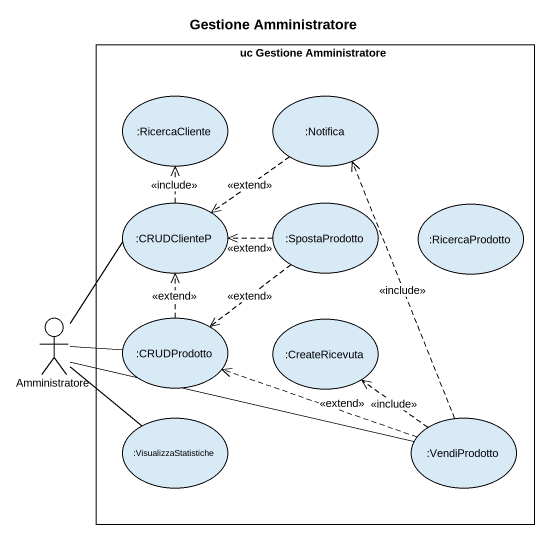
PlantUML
@startuml
title Gestione Amministratore
rectangle "uc Gestione Amministratore" as uc_Gestione_Amministratore {
  usecase ":RicercaCliente" as RicercaCliente
  usecase ":Notifica" as Notifica
  usecase ":CRUDClienteP" as CRUDClienteP
  usecase ":SpostaProdotto" as SpostaProdotto
  usecase ":RicercaProdotto" as RicercaProdotto
  usecase ":CRUDProdotto" as CRUDProdotto
  usecase ":CreateRicevuta" as CreateRicevuta
  usecase ":VisualizzaStatistiche" as VisualizzaStatistiche
  usecase ":VendiProdotto" as VendiProdotto
}
actor Amministratore
Notifica ..> CRUDClienteP : <<extend>>
CRUDClienteP .up.> RicercaCliente : <<include>>
SpostaProdotto .left.> CRUDClienteP : <<extend>>
SpostaProdotto ..> CRUDProdotto : <<extend>>
Amministratore -up- CRUDClienteP
Amministratore -right- CRUDProdotto
Amministratore -- VisualizzaStatistiche
Amministratore -right- VendiProdotto
CRUDProdotto .up.> CRUDClienteP : <<extend>>
VendiProdotto .up.> Notifica : <<include>>
VendiProdotto .left.> CRUDProdotto : <<extend>>
VendiProdotto .up.> CreateRicevuta : <<include>>
@enduml
